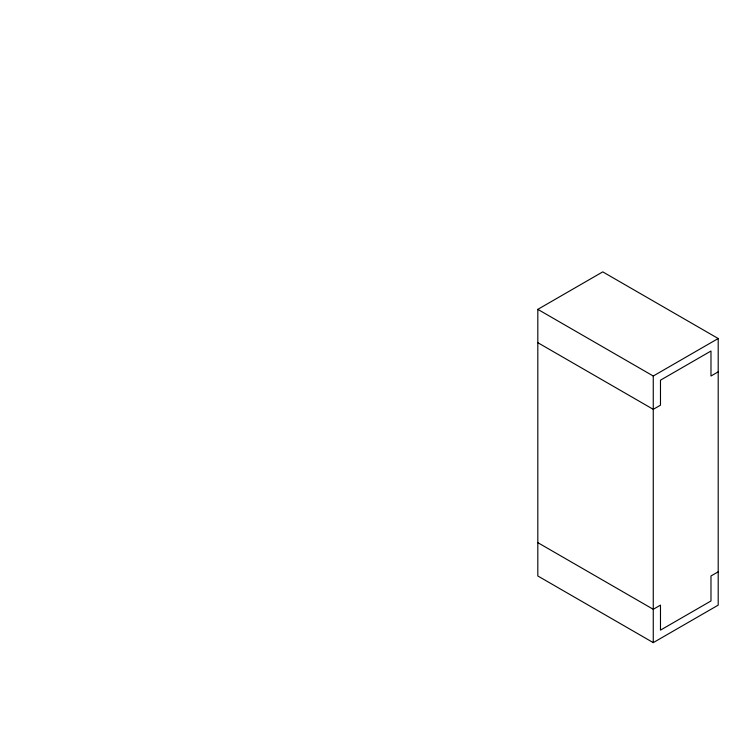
<?xml version="1.0" encoding="UTF-8"?>
<svg xmlns="http://www.w3.org/2000/svg" width="756" height="756" viewBox="0 0 756 756"><rect width="100%" height="100%" fill="white"/><g stroke="black" fill="none" stroke-linecap="round" stroke-linejoin="round"><path stroke-width="1.13" d="M537.818 309.365L537.818 575.977L653.26 642.628L718.2 605.131L718.2 338.518L602.749 271.867L537.818 309.365L653.26 376.015L718.2 338.518M653.26 642.628L653.26 376.015M718.2 371.848L710.98 376.015L710.98 351.02L660.479 380.183L660.479 405.178L653.26 409.336L537.818 342.685M718.2 571.81L710.98 575.977L710.98 600.973L660.479 630.126L660.479 605.131L653.26 609.298L537.818 542.647"/></g></svg>
